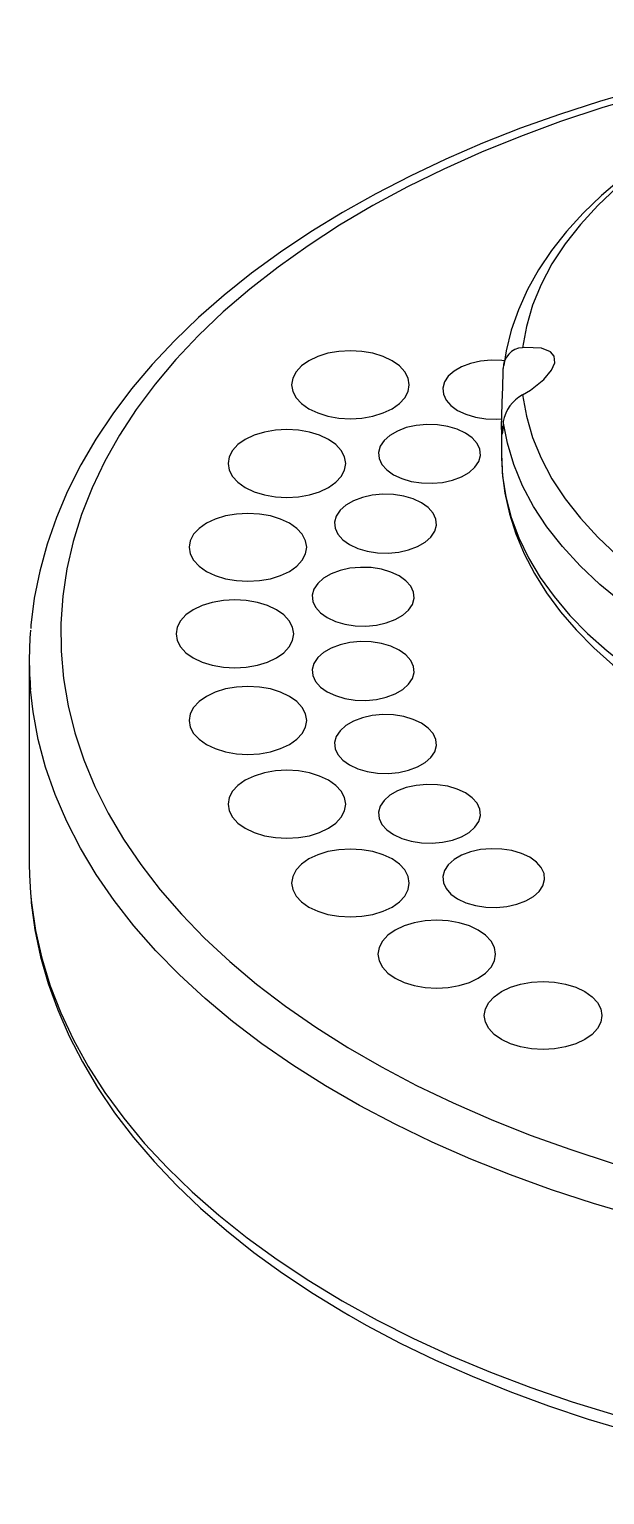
# Model space of a CAD drawing. Header units: millimetres. Extents: x 5 to 416, y 6 to 580.
# Drawn here: x 251.2 to 287.8, y 104.2 to 197.6 of the extents above; entities that cross this region are included whole.
import ezdxf

# ---------------------------------------------------------------- set-up
doc = ezdxf.new("R2010")
doc.units = ezdxf.units.MM
doc.linetypes.add('SLD-Solido', pattern=[0])
doc.layers.add('D', color=3, linetype='SLD-Solido', lineweight=25)

msp = doc.modelspace()

# ---------------------------------------------------------------- linework, layer by layer
at = {"layer": 'D'}
for p, q in [((281.27487, 172.33114), (281.27487, 170.46322)), ((281.27487, 170.46322), (281.27585, 170.30552)), ((251.17487, 157.45697), (251.17487, 144.39232))]:
    msp.add_line(p, q, dxfattribs=at)
at = {"layer": 'D', "flags": 128}
for points in [[(367.01455, 186.17135), (365.90261, 186.79879), (363.73177, 187.94536), (361.48048, 189.03508), (359.15291, 190.06621), (356.75337, 191.03706), (354.28629, 191.94605), (351.7562, 192.79172), (349.16768, 193.57269), (346.52545, 194.28771), (343.83427, 194.93563), (341.09901, 195.51539), (338.32458, 196.02607), (335.51598, 196.46682), (332.67826, 196.83694), (329.8165, 197.13582), (326.93586, 197.36298), (324.04148, 197.51805), (321.13857, 197.60078), (318.23234, 197.61102), (315.32798, 197.54877), (312.43075, 197.41413), (309.54582, 197.20733), (306.67839, 196.92869), (303.83359, 196.57869), (301.01651, 196.15789), (298.23221, 195.66697), (295.48568, 195.10675), (292.78185, 194.4781), (290.12558, 193.78207), (287.52164, 193.01974), (284.97472, 192.19236), (282.48942, 191.30122), (280.07025, 190.34775), (277.7216, 189.33345), (275.44778, 188.25993), (273.25299, 187.12888), (271.14131, 185.9421), (269.11673, 184.70148), (267.18314, 183.40903), (265.34434, 182.06689), (263.60404, 180.67737), (261.9658, 179.2429), (260.43301, 177.76606), (259.00893, 176.24963), (257.69661, 174.69658), (256.4989, 173.11007), (255.41835, 171.49348), (254.45718, 169.85032), (253.61728, 168.18427), (252.90009, 166.49903), (252.30668, 164.79831), (251.83769, 163.08573), (251.49345, 161.36474), (251.27399, 159.63862), (251.26215, 159.42291)], [(366.01463, 186.07234), (363.82262, 187.28101), (361.53693, 188.4304), (359.16236, 189.51808), (356.70391, 190.54178), (354.16675, 191.49933), (351.5562, 192.38872), (348.87777, 193.20809), (346.13708, 193.9557), (343.3399, 194.62999), (340.49211, 195.22955), (337.59971, 195.75309), (334.66876, 196.19954), (331.70544, 196.56794), (328.71598, 196.85753), (325.70666, 197.06769), (322.68382, 197.19799), (319.65381, 197.24814), (316.623, 197.21805), (313.59777, 197.10777), (310.58448, 196.91754), (307.58946, 196.64776), (304.61902, 196.29899), (301.6794, 195.87197), (298.77678, 195.3676), (295.91727, 194.78694), (293.10689, 194.13121), (290.35153, 193.40178), (287.657, 192.6002), (285.02896, 191.72814), (282.47295, 190.78745), (279.99432, 189.78009), (277.59831, 188.7082), (275.28994, 187.57401), (273.07408, 186.37993), (270.95537, 185.12845), (268.93828, 183.82222), (267.02705, 182.46397), (265.2257, 181.05656), (263.53801, 179.60296), (261.96754, 178.10622), (260.51759, 176.56949), (259.1912, 174.99601), (257.99117, 173.38906), (256.92003, 171.75205), (255.98001, 170.08841), (255.17311, 168.40165), (254.50101, 166.69529), (253.96513, 164.97295), (253.5666, 163.23823), (253.30626, 161.49479), (253.18465, 159.74629), (253.20202, 157.99641), (253.35835, 156.24883), (253.65331, 154.50723), (254.08626, 152.77527), (254.65631, 151.05658), (255.36226, 149.35479), (256.20261, 147.67347), (257.1756, 146.01616), (258.27919, 144.38635), (259.51106, 142.78746), (260.86861, 141.22285), (262.34898, 139.69582), (263.94908, 138.20957), (265.66552, 136.76724), (267.49471, 135.37185), (269.43279, 134.02634), (271.47569, 132.73354), (273.61911, 131.49617), (275.85855, 130.31683), (278.18929, 129.198), (280.60644, 128.14203), (283.1049, 127.15115), (285.67943, 126.22744), (288.32462, 125.37283), (291.03489, 124.58913), (293.80455, 123.87799), (296.62778, 123.24091), (299.49863, 122.67921), (302.41107, 122.19408), (305.35898, 121.78655), (308.33616, 121.45747), (311.33633, 121.20753), (314.35321, 121.03726), (317.38043, 120.94701), (320.41164, 120.93698), (323.44045, 121.00718), (326.46051, 121.15747), (329.46545, 121.38754), (332.44897, 121.6969), (335.40477, 122.08489), (338.32666, 122.55071), (341.20848, 123.09336), (344.04417, 123.71172), (346.82778, 124.40449), (349.55344, 125.17019), (352.21542, 126.00723), (354.80813, 126.91385), (357.32611, 127.88813), (359.76407, 128.92803), (362.11688, 130.03136), (364.37959, 131.1958), (366.54745, 132.4189), (368.61589, 133.69809), (370.58057, 135.03068), (372.43735, 136.41387), (374.18232, 137.84475), (375.81183, 139.32031), (377.32244, 140.83744), (378.71097, 142.39296), (379.97451, 143.98359), (381.1104, 145.606), (382.11625, 147.25676), (382.98993, 148.9324), (383.72963, 150.62941), (384.33378, 152.34421), (384.8011, 154.07319), (385.13063, 155.81273), (385.32165, 157.55916), (385.37378, 159.30881), (385.28691, 161.058), (385.06121, 162.80304), (384.69716, 164.54029), (384.19552, 166.26607), (383.55736, 167.97675), (382.78401, 169.66875), (381.8771, 171.3385), (380.83853, 172.9825), (379.6705, 174.59728), (378.37545, 176.17944), (376.95611, 177.72567), (375.41547, 179.2327), (373.75677, 180.69738), (371.98348, 182.11661), (370.09935, 183.48742), (368.10834, 184.80692), (366.01463, 186.07234)], [(291.50942, 189.71511), (290.01933, 188.65605), (288.65025, 187.54388), (287.40784, 186.38321), (286.29723, 185.17884), (285.32302, 183.93574), (284.48925, 182.65907), (283.79936, 181.35409), (283.2562, 180.02622), (282.86202, 178.68093), (282.61845, 177.3238)], [(290.81658, 189.478), (290.29734, 189.12409), (288.92162, 188.0968), (287.64501, 187.01927), (286.47333, 185.89534), (285.41151, 184.7289), (284.46416, 183.52436), (283.63536, 182.2867), (282.92846, 181.02136), (282.34591, 179.73407), (281.88919, 178.43059), (281.55885, 177.11642), (281.41074, 176.18819)], [(274.29512, 176.49623), (273.72686, 176.76545), (273.07854, 176.9655), (272.37506, 177.08869), (271.64347, 177.13029), (270.91188, 177.08869), (270.20841, 176.9655), (269.56009, 176.76545), (268.99182, 176.49623), (268.52546, 176.16818), (268.17893, 175.79391), (267.96553, 175.3878), (267.89347, 174.96546), (267.96553, 174.54313), (268.17893, 174.13702), (268.52546, 173.76275), (268.99182, 173.4347), (269.56009, 173.16547), (270.20841, 172.96542), (270.91188, 172.84223), (271.64347, 172.80063), (272.37506, 172.84223), (273.07854, 172.96542), (273.72686, 173.16547), (274.29512, 173.4347), (274.76148, 173.76275), (275.10802, 174.13702), (275.32142, 174.54313), (275.39347, 174.96546), (275.32142, 175.3878), (275.10802, 175.79391), (274.76148, 176.16818), (274.29512, 176.49623)], [(281.46479, 176.48603), (281.28314, 176.50571), (280.60463, 176.52624), (279.93356, 176.46488), (279.29926, 176.32432), (278.72943, 176.1107), (278.249, 175.83335), (277.87895, 175.5044), (277.63547, 175.13822), (277.52918, 174.75082), (277.56474, 174.35913), (277.74059, 173.98026), (278.04905, 173.63078), (278.47663, 173.32596), (279.00465, 173.07912), (279.61003, 172.90106), (280.26631, 172.79954), (280.94482, 172.77901), (281.29335, 172.80048)], [(282.61845, 174.31053), (283.11128, 174.61733), (283.96344, 175.29478), (284.45621, 175.88423), (284.65943, 176.36067), (284.62906, 176.7757), (284.39274, 177.06615), (283.82318, 177.29428), (282.75532, 177.33592), (282.61845, 177.3238)], [(281.3873, 172.61678), (281.36409, 172.10523), (281.32334, 171.80494), (281.28883, 171.8838), (281.27491, 172.29352), (281.28574, 172.9682), (281.31606, 173.83417), (281.35373, 174.81187), (281.38386, 175.81686), (281.3873, 175.98922)], [(282.61845, 174.31053), (282.86202, 172.9534), (283.2562, 171.60811), (283.79936, 170.28024), (284.48925, 168.97526), (285.32302, 167.69859), (286.29723, 166.45549), (287.40784, 165.25112), (288.65025, 164.09045), (290.01933, 162.97828), (291.50942, 161.91922)], [(270.24343, 171.48024), (269.67516, 171.74946), (269.02684, 171.94951), (268.32337, 172.0727), (267.59178, 172.1143), (266.86019, 172.0727), (266.15671, 171.94951), (265.50839, 171.74946), (264.94013, 171.48024), (264.47377, 171.15219), (264.12723, 170.77792), (263.91383, 170.37181), (263.84178, 169.94947), (263.91383, 169.52713), (264.12723, 169.12103), (264.47377, 168.74676), (264.94013, 168.41871), (265.50839, 168.14948), (266.15671, 167.94943), (266.86019, 167.82624), (267.59178, 167.78464), (268.32337, 167.82624), (269.02684, 167.94943), (269.67516, 168.14948), (270.24343, 168.41871), (270.70979, 168.74676), (271.05632, 169.12103), (271.26972, 169.52713), (271.34178, 169.94947), (271.26972, 170.37181), (271.05632, 170.77792), (270.70979, 171.15219), (270.24343, 171.48024)], [(278.9765, 171.88341), (278.44848, 172.13025), (277.8431, 172.30832), (277.18682, 172.40984), (276.50831, 172.43036), (275.83724, 172.36901), (275.20294, 172.22844), (274.63311, 172.01482), (274.15268, 171.73747), (273.78263, 171.40852), (273.53915, 171.04234), (273.43286, 170.65494), (273.46842, 170.26325), (273.64427, 169.88439), (273.95273, 169.53491), (274.38031, 169.23009), (274.90833, 168.98325), (275.51371, 168.80518), (276.16999, 168.70366), (276.8485, 168.68314), (277.51957, 168.74449), (278.15387, 168.88506), (278.7237, 169.09868), (279.20413, 169.37603), (279.57418, 169.70498), (279.81766, 170.07116), (279.92395, 170.45856), (279.88839, 170.85025), (279.71254, 171.22911), (279.40408, 171.57859), (278.9765, 171.88341)], [(290.4189, 160.02948), (288.91603, 161.10922), (287.5342, 162.24156), (286.27891, 163.42198), (285.15516, 164.64579), (284.16745, 165.9081), (283.3197, 167.20387), (282.61529, 168.52795), (282.05704, 169.87505), (281.64716, 171.23981), (281.3873, 172.61678)], [(281.27585, 170.30552), (281.3442, 169.13871), (281.55193, 167.81902), (281.89731, 166.50898), (282.37908, 165.21337), (282.99548, 163.93692), (283.74425, 162.68428), (284.62268, 161.46003), (285.62754, 160.26862), (286.75518, 159.11442), (288.00148, 158.00163), (289.3619, 156.9343), (290.83146, 155.91635), (292.40481, 154.95147), (294.07621, 154.04319), (295.83955, 153.19483), (297.68841, 152.40948), (299.61603, 151.69001), (301.61539, 151.03904), (303.67918, 150.45894), (305.79988, 149.95184), (307.96975, 149.51958), (310.18088, 149.16374), (312.42518, 148.88562), (314.69448, 148.68624), (316.98049, 148.56631), (319.27487, 148.52629), (321.56925, 148.56631), (323.85526, 148.68624), (326.12456, 148.88562), (328.36887, 149.16374), (330.57999, 149.51958), (332.74986, 149.95184), (334.87056, 150.45894), (336.93435, 151.03904), (338.93371, 151.69001), (340.86133, 152.40948), (342.71019, 153.19483), (344.47353, 154.04319), (346.14493, 154.95147), (347.71828, 155.91635), (349.18784, 156.9343), (350.54826, 158.00163), (351.79456, 159.11442), (352.9222, 160.26862), (353.92706, 161.46003), (354.80549, 162.68428), (355.55426, 163.93692), (356.17066, 165.21337), (356.65243, 166.50898), (356.99781, 167.81902), (357.20554, 169.13871), (357.27487, 170.46322)], [(281.28881, 170.28912), (281.31867, 169.35628), (281.48455, 168.04434), (281.77311, 166.74273), (282.18356, 165.45448), (282.71523, 164.18274), (283.36737, 162.93097), (284.13885, 161.70301), (285.02796, 160.50311), (286.03224, 159.33574), (287.1484, 158.20544), (288.37242, 157.11659), (289.69966, 156.07332), (291.12503, 155.07935), (292.6431, 154.13805), (294.24823, 153.25241), (295.93444, 152.42515), (297.69586, 151.65859), (299.52651, 150.95479), (301.4203, 150.31561), (303.37103, 149.74275), (305.37236, 149.23768), (307.41787, 148.80172), (309.50101, 148.43601), (311.61513, 148.14151), (313.75351, 147.91899), (315.90937, 147.76904), (318.07587, 147.69204), (320.24613, 147.6882), (322.41328, 147.75752), (324.5704, 147.89982), (326.71063, 148.1147), (328.82721, 148.40159), (330.91345, 148.75974), (332.96272, 149.18821), (334.96854, 149.68589), (336.92453, 150.2515), (338.82446, 150.88361), (340.66222, 151.58066), (342.43187, 152.3409), (344.12758, 153.16246), (345.74368, 154.04332), (347.27462, 154.98126), (348.71493, 155.97388), (350.05908, 157.01834), (351.30175, 158.11152), (352.43785, 159.24987), (353.46252, 160.42935), (354.37132, 161.64536), (355.16037, 162.89274), (355.82661, 164.16593), (356.36791, 165.45917), (356.7831, 166.76676), (357.07192, 168.0833), (357.23477, 169.40396), (357.26554, 170.48267)], [(276.17445, 167.43913), (275.64643, 167.68597), (275.04105, 167.86403), (274.38477, 167.96555), (273.70627, 167.98608), (273.03519, 167.92472), (272.40089, 167.78416), (271.83107, 167.57053), (271.35063, 167.29319), (270.98059, 166.96423), (270.7371, 166.59806), (270.63081, 166.21066), (270.66637, 165.81896), (270.84222, 165.4401), (271.15068, 165.09062), (271.57826, 164.7858), (272.10628, 164.53896), (272.71166, 164.36089), (273.36794, 164.25938), (274.04645, 164.23885), (274.71752, 164.30021), (275.35183, 164.44077), (275.92165, 164.65439), (276.40208, 164.93174), (276.77213, 165.26069), (277.01562, 165.62687), (277.1219, 166.01427), (277.08634, 166.40596), (276.91049, 166.78483), (276.60204, 167.13431), (276.17445, 167.43913)], [(267.76209, 166.13429), (267.19383, 166.40351), (266.54551, 166.60356), (265.84203, 166.72676), (265.11044, 166.76835), (264.37886, 166.72676), (263.67538, 166.60356), (263.02706, 166.40351), (262.45879, 166.13429), (261.99243, 165.80624), (261.6459, 165.43197), (261.4325, 165.02586), (261.36044, 164.60352), (261.4325, 164.18119), (261.6459, 163.77508), (261.99243, 163.40081), (262.45879, 163.07276), (263.02706, 162.80353), (263.67538, 162.60348), (264.37886, 162.48029), (265.11044, 162.43869), (265.84203, 162.48029), (266.54551, 162.60348), (267.19383, 162.80353), (267.76209, 163.07276), (268.22846, 163.40081), (268.57499, 163.77508), (268.78839, 164.18119), (268.86044, 164.60352), (268.78839, 165.02586), (268.57499, 165.43197), (268.22846, 165.80624), (267.76209, 166.13429)], [(274.75182, 162.78147), (274.2238, 163.02831), (273.61842, 163.20638), (272.96213, 163.30789), (272.28363, 163.32842), (271.61256, 163.26706), (270.97825, 163.1265), (270.40843, 162.91288), (269.928, 162.63553), (269.55795, 162.30658), (269.31446, 161.9404), (269.20817, 161.553), (269.24373, 161.16131), (269.41958, 160.78244), (269.72804, 160.43296), (270.15562, 160.12814), (270.68364, 159.8813), (271.28902, 159.70324), (271.94531, 159.60172), (272.62381, 159.58119), (273.29488, 159.64255), (273.92919, 159.78311), (274.49901, 159.99674), (274.97944, 160.27408), (275.34949, 160.60304), (275.59298, 160.96921), (275.69927, 161.35661), (275.66371, 161.74831), (275.48786, 162.12717), (275.1794, 162.47665), (274.75182, 162.78147)], [(266.92652, 160.62082), (266.35826, 160.89004), (265.70993, 161.09009), (265.00646, 161.21328), (264.27487, 161.25488), (263.54328, 161.21328), (262.83981, 161.09009), (262.19148, 160.89004), (261.62322, 160.62082), (261.15686, 160.29277), (260.81032, 159.91849), (260.59693, 159.51239), (260.52487, 159.09005), (260.59693, 158.66771), (260.81032, 158.26161), (261.15686, 157.88734), (261.62322, 157.55929), (262.19148, 157.29006), (262.83981, 157.09001), (263.54328, 156.96682), (264.27487, 156.92522), (265.00646, 156.96682), (265.70993, 157.09001), (266.35826, 157.29006), (266.92652, 157.55929), (267.39288, 157.88734), (267.73942, 158.26161), (267.95282, 158.66771), (268.02487, 159.09005), (267.95282, 159.51239), (267.73942, 159.91849), (267.39288, 160.29277), (266.92652, 160.62082)], [(274.75182, 158.05196), (274.2238, 158.2988), (273.61842, 158.47687), (272.96213, 158.57838), (272.28363, 158.59891), (271.61256, 158.53755), (270.97825, 158.39699), (270.40843, 158.18337), (269.928, 157.90602), (269.55795, 157.57707), (269.31446, 157.21089), (269.20817, 156.82349), (269.24373, 156.4318), (269.41958, 156.05293), (269.72804, 155.70345), (270.15562, 155.39863), (270.68364, 155.15179), (271.28902, 154.97373), (271.94531, 154.87221), (272.62381, 154.85168), (273.29488, 154.91304), (273.92919, 155.0536), (274.49901, 155.26723), (274.97944, 155.54457), (275.34949, 155.87353), (275.59298, 156.2397), (275.69927, 156.6271), (275.66371, 157.0188), (275.48786, 157.39766), (275.1794, 157.74714), (274.75182, 158.05196)], [(387.29852, 155.59583), (387.19123, 154.57183), (386.89602, 152.8031), (386.46267, 151.04388), (385.89205, 149.29776), (385.18534, 147.56831), (384.34398, 145.85906), (383.36968, 144.17351), (382.26444, 142.5151), (381.03052, 140.8872), (379.67043, 139.29316), (378.18696, 137.73623), (376.58314, 136.21959), (374.86224, 134.74633), (373.02778, 133.31947), (371.0835, 131.94192), (369.03338, 130.6165), (366.88161, 129.34591), (364.63258, 128.13275), (362.29088, 126.9795), (359.86131, 125.88851), (357.34882, 124.86201), (354.75855, 123.9021), (352.09578, 123.01075), (349.36597, 122.18976), (346.57468, 121.44083), (343.72762, 120.76547), (340.8306, 120.16507), (337.88955, 119.64086), (334.91047, 119.1939), (331.89944, 118.82512), (328.86263, 118.53525), (325.80622, 118.3249), (322.73648, 118.1945), (319.65966, 118.1443), (316.58205, 118.17442), (313.50995, 118.28479), (310.44962, 118.47519), (307.40733, 118.74523), (304.38928, 119.09435), (301.40163, 119.52184), (298.45051, 120.02683), (295.54192, 120.60829), (292.68182, 121.26504), (289.87605, 121.99571), (287.13034, 122.79884), (284.4503, 123.67277), (281.8414, 124.61571), (279.30898, 125.62575), (276.85821, 126.70082), (274.49409, 127.83873), (272.22145, 129.03714), (270.04494, 130.29361), (267.96901, 131.60557), (265.99789, 132.97035), (264.13561, 134.38515), (262.38598, 135.84709), (260.75257, 137.35317), (259.23872, 138.90033), (257.84752, 140.48539), (256.58181, 142.10513), (255.44418, 143.75623), (254.43695, 145.43532), (253.56218, 147.13897), (252.82166, 148.8637), (252.2169, 150.60598), (251.74913, 152.36226), (251.41932, 154.12895), (251.25528, 155.54714)], [(267.76209, 155.10734), (267.19383, 155.37657), (266.54551, 155.57662), (265.84203, 155.69981), (265.11044, 155.74141), (264.37886, 155.69981), (263.67538, 155.57662), (263.02706, 155.37657), (262.45879, 155.10734), (261.99243, 154.77929), (261.6459, 154.40502), (261.4325, 153.99891), (261.36044, 153.57658), (261.4325, 153.15424), (261.6459, 152.74813), (261.99243, 152.37386), (262.45879, 152.04581), (263.02706, 151.77659), (263.67538, 151.57654), (264.37886, 151.45335), (265.11044, 151.41175), (265.84203, 151.45335), (266.54551, 151.57654), (267.19383, 151.77659), (267.76209, 152.04581), (268.22846, 152.37386), (268.57499, 152.74813), (268.78839, 153.15424), (268.86044, 153.57658), (268.78839, 153.99891), (268.57499, 154.40502), (268.22846, 154.77929), (267.76209, 155.10734)], [(276.17445, 153.3943), (275.64643, 153.64114), (275.04105, 153.81921), (274.38477, 153.92072), (273.70627, 153.94125), (273.03519, 153.87989), (272.40089, 153.73933), (271.83107, 153.52571), (271.35063, 153.24836), (270.98059, 152.91941), (270.7371, 152.55323), (270.63081, 152.16583), (270.66637, 151.77414), (270.84222, 151.39527), (271.15068, 151.04579), (271.57826, 150.74097), (272.10628, 150.49414), (272.71166, 150.31607), (273.36794, 150.21455), (274.04645, 150.19402), (274.71752, 150.25538), (275.35183, 150.39594), (275.92165, 150.60957), (276.40208, 150.88692), (276.77213, 151.21587), (277.01562, 151.58204), (277.1219, 151.96945), (277.08634, 152.36114), (276.91049, 152.74), (276.60204, 153.08948), (276.17445, 153.3943)], [(270.24343, 149.76139), (269.67516, 150.03062), (269.02684, 150.23067), (268.32337, 150.35386), (267.59178, 150.39546), (266.86019, 150.35386), (266.15671, 150.23067), (265.50839, 150.03062), (264.94013, 149.76139), (264.47377, 149.43334), (264.12723, 149.05907), (263.91383, 148.65297), (263.84178, 148.23063), (263.91383, 147.80829), (264.12723, 147.40218), (264.47377, 147.02791), (264.94013, 146.69986), (265.50839, 146.43064), (266.15671, 146.23059), (266.86019, 146.1074), (267.59178, 146.0658), (268.32337, 146.1074), (269.02684, 146.23059), (269.67516, 146.43064), (270.24343, 146.69986), (270.70979, 147.02791), (271.05632, 147.40218), (271.26972, 147.80829), (271.34178, 148.23063), (271.26972, 148.65297), (271.05632, 149.05907), (270.70979, 149.43334), (270.24343, 149.76139)], [(278.9765, 148.95001), (278.44848, 149.19685), (277.8431, 149.37492), (277.18682, 149.47644), (276.50831, 149.49696), (275.83724, 149.43561), (275.20294, 149.29504), (274.63311, 149.08142), (274.15268, 148.80407), (273.78263, 148.47512), (273.53915, 148.10894), (273.43286, 147.72154), (273.46842, 147.32985), (273.64427, 146.95099), (273.95273, 146.60151), (274.38031, 146.29669), (274.90833, 146.04985), (275.51371, 145.87178), (276.16999, 145.77026), (276.8485, 145.74974), (277.51957, 145.8111), (278.15387, 145.95166), (278.7237, 146.16528), (279.20413, 146.44263), (279.57418, 146.77158), (279.81766, 147.13776), (279.92395, 147.52516), (279.88839, 147.91685), (279.71254, 148.29572), (279.40408, 148.64519), (278.9765, 148.95001)], [(274.29512, 144.7454), (273.72686, 145.01463), (273.07854, 145.21468), (272.37506, 145.33787), (271.64347, 145.37947), (270.91188, 145.33787), (270.20841, 145.21468), (269.56009, 145.01463), (268.99182, 144.7454), (268.52546, 144.41735), (268.17893, 144.04308), (267.96553, 143.63698), (267.89347, 143.21464), (267.96553, 142.7923), (268.17893, 142.38619), (268.52546, 142.01192), (268.99182, 141.68387), (269.56009, 141.41465), (270.20841, 141.2146), (270.91188, 141.09141), (271.64347, 141.04981), (272.37506, 141.09141), (273.07854, 141.2146), (273.72686, 141.41465), (274.29512, 141.68387), (274.76148, 142.01192), (275.10802, 142.38619), (275.32142, 142.7923), (275.39347, 143.21464), (275.32142, 143.63698), (275.10802, 144.04308), (274.76148, 144.41735), (274.29512, 144.7454)], [(283.07282, 144.85414), (282.5448, 145.10098), (281.93942, 145.27904), (281.28314, 145.38056), (280.60463, 145.40109), (279.93356, 145.33973), (279.29926, 145.19917), (278.72943, 144.98554), (278.249, 144.7082), (277.87895, 144.37925), (277.63547, 144.01307), (277.52918, 143.62567), (277.56474, 143.23397), (277.74059, 142.85511), (278.04905, 142.50563), (278.47663, 142.20081), (279.00465, 141.95397), (279.61003, 141.77591), (280.26631, 141.67439), (280.94482, 141.65386), (281.61589, 141.71522), (282.25019, 141.85578), (282.82002, 142.06941), (283.30045, 142.34675), (283.6705, 142.6757), (283.91398, 143.04188), (284.02027, 143.42928), (283.98471, 143.82097), (283.80886, 144.19984), (283.5004, 144.54932), (283.07282, 144.85414)], [(251.17487, 144.39232), (251.18465, 143.72595), (251.24786, 142.57267)], [(251.24786, 142.57267), (251.30637, 141.95042), (251.56694, 140.17988), (251.96583, 138.41794), (252.50223, 136.66821), (253.17504, 134.93426), (253.98289, 133.21964), (254.92413, 131.52784), (255.99683, 129.86232), (257.19881, 128.22648), (258.52761, 126.62367), (259.9805, 125.05716), (261.55454, 123.53015), (263.24649, 122.04576), (265.0529, 120.60702), (266.97009, 119.21688), (268.99413, 117.87817), (271.1209, 116.59362)], [(251.26511, 142.46659), (251.29905, 141.95067), (251.53625, 140.23104), (251.8967, 138.51977), (252.37991, 136.81944), (252.98535, 135.13274), (253.71235, 133.46244), (254.56006, 131.81151), (255.52733, 130.18302), (256.61271, 128.58017), (257.81437, 127.00619), (259.13014, 125.46432), (260.55749, 123.95774), (262.0936, 122.4895), (263.73536, 121.06255), (265.47944, 119.67963), (267.32232, 118.34337), (269.26032, 117.05621), (271.18167, 115.88352), (271.53519, 115.67793)], [(271.1209, 116.59362), (273.34604, 115.36587), (275.66501, 114.19741), (278.07307, 113.09064), (280.56531, 112.04782), (283.13662, 111.07108), (285.78177, 110.16241), (288.49534, 109.32367), (291.27179, 108.55657), (294.10545, 107.86268), (296.99052, 107.24342), (299.92113, 106.70006), (302.89127, 106.2337), (305.89488, 105.84529), (308.92583, 105.53563), (311.97792, 105.30536), (315.04492, 105.15493), (318.12056, 105.08467), (321.19856, 105.09471), (324.27263, 105.18503), (327.33648, 105.35545), (330.38387, 105.60563), (333.40856, 105.93504), (336.40438, 106.34301), (339.36521, 106.82872), (342.28499, 107.39117), (345.15776, 108.02921), (347.97765, 108.74154), (350.73891, 109.5267), (353.43589, 110.38309), (356.06308, 111.30896), (358.61511, 112.30241), (361.08677, 113.36142), (363.47302, 114.48383), (365.76897, 115.66734), (367.96993, 116.90953), (370.07141, 118.20787), (372.06912, 119.5597), (373.95897, 120.96226), (375.73711, 122.41269), (377.3999, 123.90803), (378.94394, 125.44521), (380.36608, 127.0211), (381.66341, 128.63247), (382.83329, 130.27605), (383.87333, 131.94846), (384.78139, 133.64629), (385.55562, 135.36608), (386.19445, 137.10431), (386.69657, 138.85742), (387.06094, 140.62185), (387.28684, 142.39397), (387.30279, 142.58398)], [(271.53519, 115.67793), (272.64713, 115.05049), (274.81798, 113.90393), (277.06926, 112.8142), (279.39683, 111.78307), (281.79637, 110.81223), (284.26345, 109.90323), (286.79355, 109.05757), (289.38206, 108.2766), (292.0243, 107.56157), (294.71547, 106.91366), (297.45074, 106.33389), (300.22516, 105.82322), (303.03376, 105.38246), (305.87148, 105.01234), (308.73324, 104.71346), (311.61389, 104.4863), (314.50826, 104.33123), (317.41117, 104.24851), (320.31741, 104.23826), (323.22176, 104.30051), (326.119, 104.43515), (329.00392, 104.64196), (331.87135, 104.92059), (334.71615, 105.2706), (337.53323, 105.6914), (340.31753, 106.18231), (343.06406, 106.74254), (345.76789, 107.37118), (348.42416, 108.06722), (351.0281, 108.82954), (353.57502, 109.65693), (356.06032, 110.54807), (358.47949, 111.50154), (360.82814, 112.51583), (363.10196, 113.58936), (365.29675, 114.72041), (367.40843, 115.90719), (369.43301, 117.1478), (371.3666, 118.44026), (373.2054, 119.7824), (374.9457, 121.17191), (376.58395, 122.60639), (378.11673, 124.08322), (379.54081, 125.59966), (380.85313, 127.15271), (382.05084, 128.73921), (383.1314, 130.35581), (384.09256, 131.99896), (384.93246, 133.66502), (385.64965, 135.35026), (386.24307, 137.05098), (386.71205, 138.76356), (387.05629, 140.48454), (387.27575, 142.21066), (387.29044, 142.47827)], [(279.79408, 140.21178), (279.22581, 140.481), (278.57749, 140.68106), (277.87402, 140.80425), (277.14243, 140.84584), (276.41084, 140.80425), (275.70736, 140.68106), (275.05904, 140.481), (274.49078, 140.21178), (274.02442, 139.88373), (273.67788, 139.50946), (273.46448, 139.10335), (273.39243, 138.68101), (273.46448, 138.25868), (273.67788, 137.85257), (274.02442, 137.4783), (274.49078, 137.15025), (275.05904, 136.88102), (275.70736, 136.68097), (276.41084, 136.55778), (277.14243, 136.51619), (277.87402, 136.55778), (278.57749, 136.68097), (279.22581, 136.88102), (279.79408, 137.15025), (280.26044, 137.4783), (280.60697, 137.85257), (280.82037, 138.25868), (280.89243, 138.68101), (280.82037, 139.10335), (280.60697, 139.50946), (280.26044, 139.88373), (279.79408, 140.21178)], [(286.5732, 136.29827), (287.03956, 135.97022), (287.3861, 135.59595), (287.5995, 135.18985), (287.67155, 134.76751), (287.5995, 134.34517), (287.3861, 133.93906), (287.03956, 133.56479), (286.5732, 133.23674), (286.00494, 132.96752), (285.35662, 132.76747), (284.65314, 132.64428), (283.92155, 132.60268), (283.18996, 132.64428), (282.48649, 132.76747), (281.83816, 132.96752), (281.2699, 133.23674), (280.80354, 133.56479), (280.457, 133.93906), (280.24361, 134.34517), (280.17155, 134.76751), (280.24361, 135.18985), (280.457, 135.59595), (280.80354, 135.97022), (281.2699, 136.29827), (281.83816, 136.5675), (282.48649, 136.76755), (283.18996, 136.89074), (283.92155, 136.93234), (284.65314, 136.89074), (285.35662, 136.76755), (286.00494, 136.5675), (286.5732, 136.29827)]]:
    msp.add_lwpolyline(points, dxfattribs=at)
at = {"layer": 'D'}
for centre, radius, start, end in [((282.68065, 176.03126), 1.29403, 92.7551872, 181.8618453), ((283.67402, 172.24894), 2.31612, 117.1132269, 170.8616992), ((273.90536, 157.45695), 22.73045, 175.312953, 184.8196616)]:
    msp.add_arc(centre, radius, start, end, dxfattribs=at)

doc.saveas('drawing.dxf')
